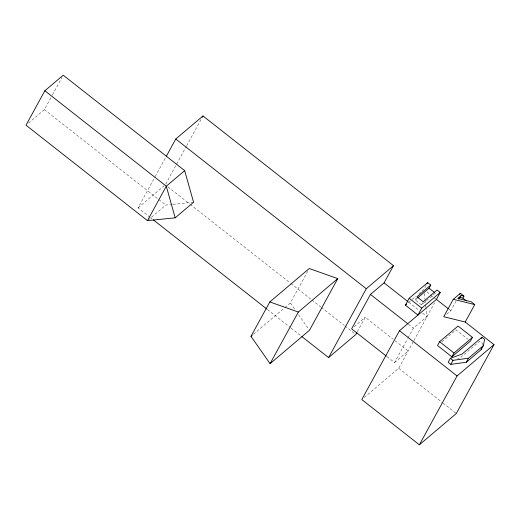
<?xml version="1.0" encoding="UTF-8"?>
<svg xmlns="http://www.w3.org/2000/svg" width="520" height="520" viewBox="0 0 520 520"><rect width="100%" height="100%" fill="white"/><g stroke="black" fill="none" stroke-linecap="round" stroke-linejoin="round"><path stroke-width="0.39" stroke-dasharray="2.6 1.95" d="M482.092 344.929L482.404 343.356L479.726 341.25L459.803 358.144M28.451 123.123L44.382 109.616L52.072 95.57M52.455 94.867L62.075 77.305M150.183 217.38L138.073 207.87L154.804 177.307M155.194 176.605L166.348 156.234M165.685 184.087L186.277 146.471M186.667 145.763L201.819 118.079M284.843 307.645L290.381 302.945L307.69 271.329M357.312 331.76L365.228 317.304L393.003 339.131M435.363 293.131L421.512 304.876L415.226 299.936L416.254 298.058M426.134 285.37L423.859 289.53L418.932 293.703M421.512 304.876L423.222 301.743M386.971 356.616L394.543 362.57L407.622 338.683M408.005 337.981L413.387 328.146L426.998 316.615L425.984 307.846M364.254 397.469L398.729 368.245L413.537 341.198M413.92 340.496L434.538 302.842M446.693 314.21L450.814 310.713L456.163 300.95M138.073 207.87L164.053 185.848M148.057 220.116L165.822 205.056L172.166 204.412M253.435 334.262L284.226 308.165M354.094 326.742L365.228 317.304M408.466 302.575L411.548 299.962M412.159 299.442L415.857 296.309M415.226 299.936L417.034 298.409M394.543 362.57L408.154 351.032L393.634 339.625M441.818 341.854L455.975 329.856L467.87 339.196M457.62 358.924L459.075 358.404M172.958 204.334L193.577 202.248M426.998 291.993L430.137 294.463M430.768 294.957L433.284 296.933M433.907 297.427L435.793 298.909M448.935 309.238L450.814 310.713M408.694 302.224L419.425 310.661M422.578 313.137L426.998 316.615M408.343 324.181L413.387 328.146M167.843 186.797L189.508 203.827M190.144 204.328L290.18 282.939M290.817 283.439L311.207 299.462M311.844 299.962L320.762 306.976M321.399 307.476L344.338 325.5M344.975 326.001L355.166 334.016M398.729 368.245L442.39 402.558M443.021 403.052L456.307 413.498M44.382 109.616L158.243 199.095M158.873 199.596L165.822 205.056M150.82 217.88L152.094 218.881M267.423 309.517L290.361 327.542M290.999 328.042L301.19 336.057M290.381 302.945L295.386 310.102M298.571 314.652L309.485 330.265M424.32 293.507L424.964 299.084M425.061 299.884L425.522 303.869M425.613 304.661L425.893 307.053"/><path stroke-width="0.78" d="M481.169 349.648L483.373 345.625L484.607 339.332L481.929 337.226L462 354.12L450.365 358.287L448.168 362.31L450.781 364.371L466.323 362.232L481.169 349.648L481.475 348.075M44.843 90.773L26 125.197L147.446 220.636L175.194 217.828L193.577 202.248L184.672 170.631L63.225 75.192L44.843 90.773L166.29 186.212L175.194 217.828M166.348 156.234L175.767 139.022L202.989 115.953L393.497 265.668L384.079 282.88L370.468 294.418L351.624 328.842L386.341 356.122M202.208 117.37L202.989 115.953M147.446 220.636L166.29 186.212L184.672 170.631M250.972 336.349L269.815 301.925L309.231 268.522L337.753 278.629L309.485 330.265L270.075 363.668L250.972 336.349L252.207 335.309M270.075 363.668L298.344 312.039L337.753 278.629M301.828 336.557L328.588 357.584L366.281 288.736L393.497 265.668M356.935 332.449L355.803 334.516L328.588 357.584M430.794 285.064L416.943 296.81L423.222 301.743L437.073 290.004L440.213 292.474L421.746 308.126L417.95 315.055L405.392 305.182L409.182 298.252L427.654 282.601L430.794 285.064L429.078 288.197L417.638 297.895M440.213 292.474L436.423 299.403L399.484 330.707L361.79 399.555L419.367 444.808L456.307 413.498L494 344.65L465.212 322.023L443.749 316.706L453.291 299.273L460.363 293.28L463.957 296.108L462.859 298.116L460.174 297.453L458.406 298.948M426.894 283.985L427.654 282.601M459.596 294.671L460.363 293.28M460.174 297.453L461.279 295.438L463.957 296.108M439.589 341.705L437.509 345.507L451.9 356.818L470.373 341.166L472.453 337.363L458.055 326.053L439.589 341.705L453.979 353.022L472.453 337.363M465.212 322.023L474.754 304.59L471.159 301.762L457.743 298.435L461.279 295.438M451.9 356.818L453.979 353.022M450.781 364.371L452.985 360.347L468.526 358.209L483.373 345.625M419.367 444.808L457.06 375.96L494 344.65M466.323 362.232L468.526 358.209M481.195 338.572L481.929 337.226M405.392 305.182L406.621 304.142M453.291 299.273L474.754 304.59M269.815 301.925L298.344 312.039M462.859 298.116L466.459 300.944M429.078 288.197L434.733 292.637M436.423 299.403L448.312 308.744M409.182 298.252L421.746 308.126M384.079 282.88L408.063 301.73M175.767 139.022L366.281 288.736M370.468 294.418L407.706 323.681M450.365 358.287L452.985 360.347M399.484 330.707L457.06 375.96M153.368 219.882L266.786 309.017"/></g></svg>
